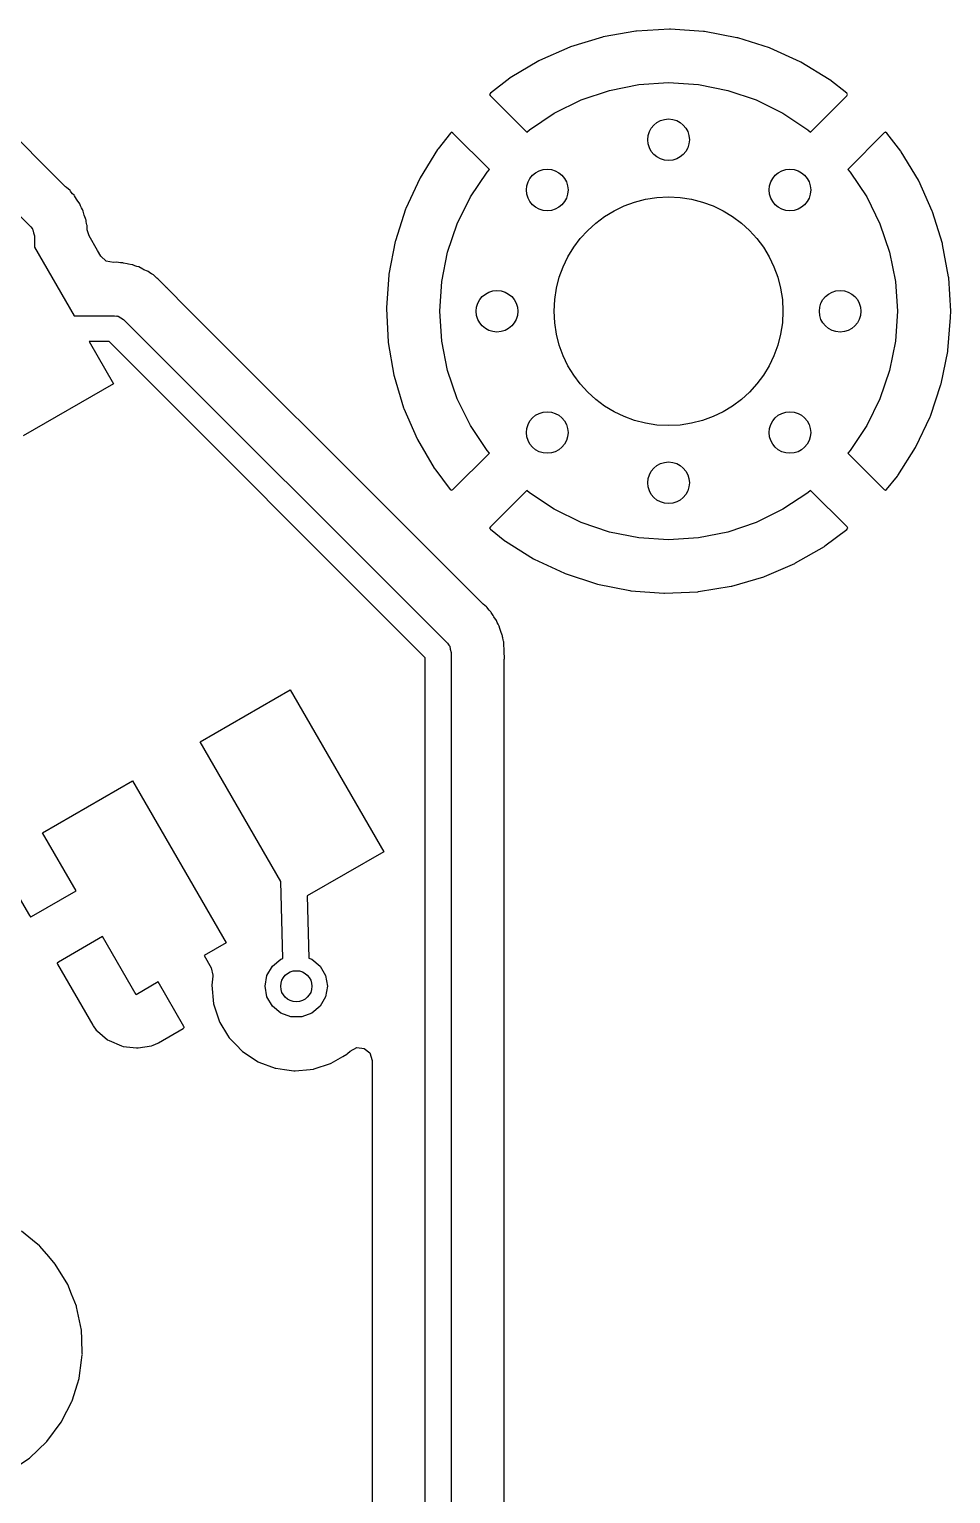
# Model space of a CAD drawing. Extents: x 144 to 253, y -181 to -52.
# Drawn here: x 180.85 to 189.71, y -77.31 to -63.22 of the extents above; entities that cross this region are included whole.
import ezdxf

# ---------------------------------------------------------------- set-up
doc = ezdxf.new("R2010")
doc.units = 0
doc.layers.add('BLACK', color=7, linetype='CONTINUOUS')

msp = doc.modelspace()

# ---------------------------------------------------------------- linework, layer by layer
at = {"layer": 'BLACK', "linetype": 'CONTINUOUS'}
for p, q in [((186.684, -63.239), (186.37, -63.2947)), ((186.692, -63.2382), (186.684, -63.239)), ((187.01, -63.2206), (186.692, -63.2382)), ((187.018, -63.2207), (187.01, -63.2206)), ((187.336, -63.2415), (187.018, -63.2207)), ((187.344, -63.2425), (187.336, -63.2415)), ((187.657, -63.3014), (187.344, -63.2425)), ((186.051, -63.3921), (185.759, -63.521)), ((186.058, -63.3894), (186.051, -63.3921)), ((186.363, -63.2964), (186.058, -63.3894)), ((186.37, -63.2947), (186.363, -63.2964)), ((187.665, -63.3033), (187.657, -63.3014)), ((187.969, -63.3994), (187.665, -63.3033)), ((185.752, -63.5245), (185.478, -63.6876)), ((185.759, -63.521), (185.752, -63.5245)), ((187.976, -63.4021), (187.969, -63.3994)), ((188.266, -63.5342), (187.976, -63.4021)), ((188.273, -63.5377), (188.266, -63.5342)), ((188.545, -63.7036), (188.273, -63.5377)), ((185.472, -63.6918), (185.286, -63.8351)), ((185.478, -63.6876), (185.472, -63.6918)), ((186.158, -63.9008), (186.431, -63.8083)), ((186.431, -63.8083), (186.713, -63.7522)), ((186.713, -63.7522), (187, -63.7333)), ((187, -63.7333), (187.287, -63.7522)), ((187.287, -63.7522), (187.569, -63.8083)), ((187.569, -63.8083), (187.842, -63.9008)), ((188.551, -63.7079), (188.545, -63.7036)), ((188.714, -63.836), (188.551, -63.7079)), ((181.201, -64.7348), (180.313, -63.8468)), ((185.286, -63.8351), (185.278, -63.8468)), ((185.278, -63.8468), (185.285, -63.8586)), ((185.285, -63.8586), (185.636, -64.2099)), ((185.9, -64.0281), (186.158, -63.9008)), ((187.842, -63.9008), (188.1, -64.0281)), ((188.364, -64.2099), (188.715, -63.8596)), ((188.722, -63.8467), (188.714, -63.836)), ((188.715, -63.8596), (188.722, -63.8467)), ((179.793, -64.0466), (180.866, -65.1197)), ((185.661, -64.188), (185.9, -64.0281)), ((188.1, -64.0281), (188.339, -64.188)), ((184.903, -64.2196), (184.783, -64.3704)), ((184.914, -64.2119), (184.903, -64.2196)), ((184.926, -64.219), (184.914, -64.2119)), ((185.277, -64.5691), (184.926, -64.219)), ((185.636, -64.2099), (185.661, -64.188)), ((188.339, -64.188), (188.364, -64.2099)), ((189.074, -64.2181), (188.723, -64.5691)), ((189.086, -64.2115), (189.074, -64.2181)), ((189.098, -64.22), (189.086, -64.2115)), ((189.233, -64.3937), (189.098, -64.22)), ((184.778, -64.3766), (184.611, -64.6481)), ((184.783, -64.3704), (184.778, -64.3766)), ((189.238, -64.4), (189.233, -64.3937)), ((189.402, -64.6732), (189.238, -64.4)), ((184.607, -64.6548), (184.474, -64.9444)), ((184.611, -64.6481), (184.607, -64.6548)), ((185.095, -64.8333), (185.255, -64.5941)), ((185.255, -64.5941), (185.277, -64.5691)), ((188.723, -64.5691), (188.745, -64.5941)), ((188.745, -64.5941), (188.905, -64.8333)), ((181.209, -64.7428), (181.201, -64.7348)), ((181.244, -64.771), (181.209, -64.7428)), ((181.248, -64.7774), (181.244, -64.771)), ((181.255, -64.7874), (181.248, -64.7774)), ((181.268, -64.8024), (181.255, -64.7874)), ((181.283, -64.8167), (181.268, -64.8024)), ((189.406, -64.6799), (189.402, -64.6732)), ((189.536, -64.9709), (189.406, -64.6799)), ((181.287, -64.8236), (181.283, -64.8167)), ((181.305, -64.8548), (181.287, -64.8236)), ((181.287, -64.8236), (181.287, -64.8236)), ((181.312, -64.8647), (181.305, -64.8548)), ((181.338, -64.9005), (181.312, -64.8647)), ((181.345, -64.9193), (181.338, -64.9005)), ((181.354, -64.9371), (181.345, -64.9193)), ((181.364, -64.9545), (181.354, -64.9371)), ((184.474, -64.9444), (184.471, -64.9515)), ((184.967, -65.0914), (185.095, -64.8333)), ((188.905, -64.8333), (189.033, -65.0914)), ((181.369, -64.9709), (181.364, -64.9545)), ((181.376, -64.997), (181.369, -64.9709)), ((181.38, -65.0082), (181.376, -64.997)), ((181.394, -65.0419), (181.38, -65.0082)), ((181.397, -65.0493), (181.394, -65.0419)), ((181.394, -65.0419), (181.394, -65.0419)), ((181.398, -65.0572), (181.397, -65.0493)), ((181.399, -65.0694), (181.398, -65.0572)), ((181.403, -65.0887), (181.399, -65.0694)), ((181.407, -65.1006), (181.403, -65.0887)), ((184.471, -64.9515), (184.373, -65.255)), ((189.539, -64.978), (189.536, -64.9709)), ((189.634, -65.2826), (189.539, -64.978)), ((180.866, -65.1197), (180.88, -65.1375)), ((180.88, -65.1375), (180.883, -65.1406)), ((180.883, -65.1406), (180.884, -65.1433)), ((180.884, -65.1433), (180.888, -65.1484)), ((180.888, -65.1484), (180.894, -65.1785)), ((180.894, -65.1785), (180.903, -65.2081)), ((180.903, -65.2081), (180.903, -65.3173)), ((181.409, -65.1082), (181.407, -65.1006)), ((181.407, -65.1006), (181.407, -65.1006)), ((181.409, -65.1161), (181.409, -65.1082)), ((181.41, -65.1485), (181.409, -65.1161)), ((181.427, -65.2075), (181.41, -65.1485)), ((181.508, -65.348), (181.427, -65.2075)), ((184.875, -65.3639), (184.967, -65.0914)), ((189.033, -65.0914), (189.125, -65.3639)), ((180.903, -65.3173), (181.283, -65.9758)), ((181.54, -65.403), (181.508, -65.348)), ((184.372, -65.2624), (184.311, -65.5755)), ((184.373, -65.255), (184.372, -65.2624)), ((184.819, -65.6462), (184.875, -65.3639)), ((189.125, -65.3639), (189.181, -65.6462)), ((189.635, -65.2899), (189.634, -65.2826)), ((189.693, -65.6037), (189.635, -65.2899)), ((181.591, -65.452), (181.54, -65.403)), ((181.661, -65.4655), (181.591, -65.452)), ((181.691, -65.4626), (181.661, -65.4655)), ((181.709, -65.4655), (181.691, -65.4626)), ((181.711, -65.4658), (181.709, -65.4655)), ((181.731, -65.4673), (181.711, -65.4658)), ((181.751, -65.4673), (181.731, -65.4673)), ((181.759, -65.4693), (181.751, -65.4673)), ((181.794, -65.4783), (181.759, -65.4693)), ((181.759, -65.4693), (181.759, -65.4693)), ((181.805, -65.4807), (181.794, -65.4783)), ((181.841, -65.4864), (181.805, -65.4807)), ((181.849, -65.4877), (181.841, -65.4864)), ((181.841, -65.4864), (181.841, -65.4864)), ((181.856, -65.4908), (181.849, -65.4877)), ((181.868, -65.4957), (181.856, -65.4908)), ((181.856, -65.4908), (181.856, -65.4908)), ((181.886, -65.5021), (181.868, -65.4957)), ((181.906, -65.5071), (181.886, -65.5021)), ((181.945, -65.5284), (181.906, -65.5071)), ((181.955, -65.5337), (181.945, -65.5284)), ((181.989, -65.5481), (181.955, -65.5337)), ((181.996, -65.5512), (181.989, -65.5481)), ((181.989, -65.5481), (181.989, -65.5481)), ((182.009, -65.5613), (181.996, -65.5512)), ((182.012, -65.5636), (182.009, -65.5613)), ((182.028, -65.5745), (182.012, -65.5636)), ((182.039, -65.5804), (182.028, -65.5745)), ((182.046, -65.5842), (182.039, -65.5804)), ((182.039, -65.5804), (182.039, -65.5804)), ((182.075, -65.6112), (182.046, -65.5842)), ((182.078, -65.6145), (182.075, -65.6112)), ((182.087, -65.6222), (182.078, -65.6145)), ((182.091, -65.6247), (182.087, -65.6222)), ((182.11, -65.6444), (182.091, -65.6247)), ((182.113, -65.6472), (182.11, -65.6444)), ((182.163, -65.6938), (182.113, -65.6472)), ((184.31, -65.583), (184.287, -65.9011)), ((184.311, -65.5755), (184.31, -65.583)), ((184.8, -65.9333), (184.819, -65.6462)), ((189.181, -65.6462), (189.2, -65.9333)), ((189.694, -65.6112), (189.693, -65.6037)), ((189.713, -65.9311), (189.694, -65.6112)), ((182.167, -65.7003), (182.163, -65.6938)), ((182.174, -65.7086), (182.167, -65.7003)), ((182.375, -65.9087), (182.174, -65.7086)), ((184.486, -68.0198), (182.375, -65.9087)), ((184.287, -65.9011), (184.287, -65.9087)), ((184.287, -65.9087), (184.303, -66.2272)), ((184.819, -66.2205), (184.8, -65.9333)), ((189.2, -65.9333), (189.181, -66.2205)), ((189.713, -65.9356), (189.713, -65.9311)), ((181.283, -65.9758), (181.671, -65.9758)), ((181.671, -65.9758), (181.693, -65.979)), ((181.693, -65.979), (181.697, -65.9787)), ((181.697, -65.9787), (181.7, -65.9801)), ((181.7, -65.9801), (181.706, -65.981)), ((181.706, -65.981), (181.732, -65.9977)), ((181.732, -65.9977), (181.759, -66.0124)), ((181.759, -66.0124), (184.873, -69.1266)), ((189.686, -66.3118), (189.712, -65.9924)), ((189.712, -65.9879), (189.713, -65.9356)), ((189.712, -65.9924), (189.712, -65.9879)), ((181.619, -66.2258), (181.428, -66.2258)), ((181.428, -66.2258), (181.661, -66.6303)), ((184.66, -69.2668), (181.619, -66.2258)), ((184.303, -66.2272), (184.304, -66.2348)), ((184.304, -66.2348), (184.358, -66.5491)), ((184.875, -66.5027), (184.819, -66.2205)), ((189.181, -66.2205), (189.125, -66.5027)), ((189.621, -66.6318), (189.685, -66.3193)), ((189.685, -66.3193), (189.686, -66.3126)), ((189.686, -66.3126), (189.686, -66.3118)), ((181.661, -66.6303), (180.795, -67.1303)), ((184.358, -66.5491), (184.36, -66.5565)), ((184.36, -66.5565), (184.451, -66.862)), ((184.967, -66.7752), (184.875, -66.5027)), ((189.125, -66.5027), (189.033, -66.7752)), ((189.619, -66.6391), (189.621, -66.6318)), ((185.095, -67.0333), (184.967, -66.7752)), ((189.033, -66.7752), (188.905, -67.0333)), ((189.518, -66.9416), (189.619, -66.6391)), ((184.451, -66.862), (184.454, -66.8691)), ((184.454, -66.8691), (184.581, -67.1615)), ((185.255, -67.2726), (185.095, -67.0333)), ((188.905, -67.0333), (188.745, -67.2726)), ((189.379, -67.2369), (189.516, -66.9487)), ((189.516, -66.9487), (189.518, -66.9416)), ((184.581, -67.1615), (184.585, -67.1683)), ((184.585, -67.1683), (184.746, -67.4432)), ((184.925, -67.6491), (185.277, -67.2976)), ((185.277, -67.2976), (185.255, -67.2726)), ((188.745, -67.2726), (188.723, -67.2976)), ((188.723, -67.2976), (189.073, -67.6474)), ((189.205, -67.5132), (189.375, -67.2435)), ((189.375, -67.2435), (189.379, -67.2369)), ((184.746, -67.4432), (184.751, -67.4495)), ((184.751, -67.4495), (184.901, -67.6473)), ((189.097, -67.6472), (189.201, -67.5194)), ((189.201, -67.5194), (189.205, -67.5132)), ((184.901, -67.6473), (184.913, -67.6557)), ((184.913, -67.6557), (184.925, -67.6491)), ((185.636, -67.6568), (185.286, -68.0067)), ((185.661, -67.6787), (185.636, -67.6568)), ((185.9, -67.8386), (185.661, -67.6787)), ((188.339, -67.6787), (188.1, -67.8386)), ((188.364, -67.6568), (188.339, -67.6787)), ((188.716, -68.0086), (188.364, -67.6568)), ((189.073, -67.6474), (189.086, -67.6546)), ((189.086, -67.6546), (189.097, -67.6472)), ((186.158, -67.9659), (185.9, -67.8386)), ((188.1, -67.8386), (187.842, -67.9659)), ((185.208, -68.7417), (184.486, -68.0198)), ((185.286, -68.0067), (185.279, -68.0198)), ((185.279, -68.0198), (185.286, -68.0302)), ((185.286, -68.0302), (185.425, -68.1424)), ((186.431, -68.0584), (186.158, -67.9659)), ((187.842, -67.9659), (187.569, -68.0584)), ((188.504, -68.1907), (188.714, -68.0322)), ((188.714, -68.0322), (188.723, -68.0208)), ((188.723, -68.0208), (188.716, -68.0086)), ((185.425, -68.1424), (185.432, -68.1467)), ((185.432, -68.1467), (185.702, -68.3155)), ((186.713, -68.1145), (186.431, -68.0584)), ((187, -68.1333), (186.713, -68.1145)), ((187.287, -68.1145), (187, -68.1333)), ((187.569, -68.0584), (187.287, -68.1145)), ((185.702, -68.3155), (185.709, -68.3191)), ((185.709, -68.3191), (185.998, -68.4542)), ((188.222, -68.3551), (188.498, -68.1949)), ((188.498, -68.1949), (188.504, -68.1907)), ((185.998, -68.4542), (186.005, -68.457)), ((186.005, -68.457), (186.308, -68.5563)), ((187.922, -68.4844), (188.215, -68.3585)), ((188.215, -68.3585), (188.222, -68.3551)), ((186.308, -68.5563), (186.315, -68.5582)), ((186.315, -68.5582), (186.628, -68.6204)), ((187.287, -68.6308), (187.602, -68.5784)), ((187.602, -68.5784), (187.609, -68.5767)), ((187.609, -68.5767), (187.915, -68.487)), ((187.915, -68.487), (187.922, -68.4844)), ((185.216, -68.7497), (185.208, -68.7417)), ((185.25, -68.7779), (185.216, -68.7497)), ((186.628, -68.6204), (186.636, -68.6215)), ((186.636, -68.6215), (186.954, -68.6457)), ((186.954, -68.6457), (186.961, -68.6458)), ((186.961, -68.6458), (187.28, -68.6316)), ((187.28, -68.6316), (187.287, -68.6308)), ((185.255, -68.7843), (185.25, -68.7779)), ((185.262, -68.7943), (185.255, -68.7843)), ((185.275, -68.8093), (185.262, -68.7943)), ((185.29, -68.8236), (185.275, -68.8093)), ((185.294, -68.8305), (185.29, -68.8236)), ((185.312, -68.8617), (185.294, -68.8305)), ((185.294, -68.8305), (185.294, -68.8305)), ((185.319, -68.8716), (185.312, -68.8617)), ((185.345, -68.9074), (185.319, -68.8716)), ((185.352, -68.9262), (185.345, -68.9074)), ((185.361, -68.944), (185.352, -68.9262)), ((185.364, -68.9491), (185.361, -68.944)), ((185.371, -68.9614), (185.364, -68.9491)), ((185.378, -68.985), (185.371, -68.9614)), ((185.383, -69.0039), (185.378, -68.985)), ((185.387, -69.0151), (185.383, -69.0039)), ((185.401, -69.0488), (185.387, -69.0151)), ((184.873, -69.1266), (184.887, -69.1444)), ((184.887, -69.1444), (184.89, -69.1475)), ((184.89, -69.1475), (184.891, -69.1502)), ((184.891, -69.1502), (184.895, -69.1554)), ((184.895, -69.1554), (184.901, -69.1855)), ((185.403, -69.0562), (185.401, -69.0488)), ((185.401, -69.0488), (185.401, -69.0488)), ((185.404, -69.0641), (185.403, -69.0562)), ((185.406, -69.0763), (185.404, -69.0641)), ((185.41, -69.0957), (185.406, -69.0763)), ((185.413, -69.1075), (185.41, -69.0957)), ((185.416, -69.1151), (185.413, -69.1075)), ((185.413, -69.1075), (185.413, -69.1075)), ((185.417, -69.1447), (185.416, -69.1151)), ((185.417, -69.1593), (185.417, -69.1447)), ((185.418, -69.1712), (185.417, -69.1593)), ((185.418, -69.1751), (185.418, -69.1712)), ((184.66, -78.0871), (184.66, -69.2668)), ((184.901, -69.1855), (184.91, -69.215)), ((184.91, -69.215), (184.91, -78.1389)), ((185.418, -69.203), (185.418, -69.1751)), ((185.419, -69.207), (185.418, -69.203)), ((185.418, -69.2938), (185.419, -69.2826)), ((185.418, -78.1031), (185.418, -69.2938)), ((185.421, -69.2751), (185.419, -69.207)), ((185.419, -69.2826), (185.421, -69.2751)), ((182.495, -70.0747), (183.361, -69.5747)), ((183.361, -69.5747), (184.261, -71.1336)), ((183.272, -71.4203), (182.495, -70.0747)), ((180.98, -70.9497), (181.846, -70.4497)), ((181.846, -70.4497), (182.746, -72.0086)), ((181.303, -71.5092), (180.98, -70.9497)), ((184.261, -71.1336), (183.525, -71.5584)), ((180.612, -71.3286), (180.854, -71.7475)), ((183.289, -72.1607), (183.272, -71.4203)), ((180.874, -71.7564), (181.303, -71.5092)), ((183.525, -71.5584), (183.539, -72.1561)), ((180.854, -71.7475), (180.865, -71.7585)), ((180.865, -71.7585), (180.867, -71.7588)), ((180.867, -71.7588), (180.874, -71.7564)), ((181.557, -71.9491), (181.132, -72.1941)), ((181.88, -72.5086), (181.557, -71.9491)), ((182.746, -72.0086), (182.533, -72.1316)), ((182.533, -72.1316), (182.602, -72.2515)), ((181.132, -72.1941), (181.121, -72.2056)), ((181.121, -72.2056), (181.121, -72.2074)), ((181.121, -72.2074), (181.123, -72.2149)), ((181.123, -72.2149), (181.462, -72.8013)), ((182.602, -72.2515), (182.618, -72.3204)), ((183.138, -72.3247), (183.191, -72.2345)), ((183.191, -72.2345), (183.27, -72.1675)), ((183.27, -72.1675), (183.289, -72.1607)), ((183.539, -72.1561), (183.57, -72.1675)), ((183.57, -72.1675), (183.65, -72.2345)), ((183.65, -72.2345), (183.702, -72.3247)), ((182.093, -72.3856), (181.88, -72.5086)), ((182.34, -72.8138), (182.093, -72.3856)), ((182.618, -72.3302), (182.607, -72.4159)), ((182.618, -72.3204), (182.618, -72.3302)), ((183.12, -72.4273), (183.138, -72.3247)), ((183.702, -72.3247), (183.72, -72.4273)), ((182.607, -72.4159), (182.624, -72.5965)), ((183.138, -72.5299), (183.12, -72.4273)), ((183.191, -72.6201), (183.138, -72.5299)), ((183.702, -72.5299), (183.65, -72.6201)), ((183.72, -72.4273), (183.702, -72.5299)), ((182.624, -72.5965), (182.682, -72.7686)), ((183.27, -72.6871), (183.191, -72.6201)), ((183.368, -72.7227), (183.27, -72.6871)), ((183.57, -72.6871), (183.472, -72.7227)), ((183.65, -72.6201), (183.57, -72.6871)), ((181.462, -72.8013), (181.466, -72.807)), ((181.466, -72.807), (181.496, -72.8483)), ((182.095, -72.9709), (182.331, -72.8346)), ((182.331, -72.8346), (182.342, -72.8231)), ((182.342, -72.8213), (182.34, -72.8138)), ((182.342, -72.8231), (182.342, -72.8213)), ((182.682, -72.7686), (182.685, -72.7746)), ((182.685, -72.7746), (182.685, -72.7746)), ((182.685, -72.7746), (182.76, -72.898)), ((183.472, -72.7227), (183.368, -72.7227)), ((181.496, -72.8483), (181.507, -72.8597)), ((181.507, -72.8597), (181.606, -72.9414)), ((181.606, -72.9414), (181.621, -72.9506)), ((181.621, -72.9506), (181.738, -73.0008)), ((182.042, -72.9946), (182.089, -72.974)), ((182.089, -72.974), (182.095, -72.9709)), ((182.76, -72.898), (182.776, -72.9237)), ((182.776, -72.9237), (182.781, -72.9288)), ((182.781, -72.9288), (182.781, -72.9288)), ((182.781, -72.9288), (182.838, -72.9887)), ((181.738, -73.0008), (181.756, -73.0054)), ((181.756, -73.0054), (181.882, -73.0206)), ((181.882, -73.0206), (181.9, -73.0202)), ((181.9, -73.0202), (182.027, -72.9991)), ((182.027, -72.9991), (182.042, -72.9946)), ((182.838, -72.9887), (182.902, -73.0542)), ((182.902, -73.0542), (183.053, -73.1535)), ((183.756, -73.1683), (183.866, -73.1032)), ((183.866, -73.1032), (183.906, -73.079)), ((183.906, -73.079), (183.912, -73.0754)), ((183.906, -73.079), (183.906, -73.079)), ((183.912, -73.0754), (183.939, -73.0503)), ((183.939, -73.0503), (184.002, -73.0178)), ((184.002, -73.0178), (184.072, -73.0246)), ((184.072, -73.0246), (184.128, -73.0685)), ((184.128, -73.0685), (184.151, -73.1415)), ((183.053, -73.1535), (183.06, -73.156)), ((183.06, -73.156), (183.06, -73.156)), ((183.06, -73.156), (183.217, -73.2143)), ((183.217, -73.2143), (183.217, -73.2143)), ((183.217, -73.2143), (183.223, -73.2168)), ((183.223, -73.2168), (183.307, -73.2279)), ((183.307, -73.2279), (183.396, -73.2398)), ((183.396, -73.2398), (183.396, -73.2398)), ((183.396, -73.2398), (183.403, -73.2407)), ((183.403, -73.2407), (183.41, -73.2401)), ((183.41, -73.2401), (183.553, -73.2271)), ((183.41, -73.2401), (183.41, -73.2401)), ((183.553, -73.2271), (183.584, -73.2243)), ((183.584, -73.2243), (183.591, -73.2221)), ((183.591, -73.2221), (183.75, -73.1704)), ((183.591, -73.2221), (183.591, -73.2221)), ((183.75, -73.1704), (183.756, -73.1683)), ((183.75, -73.1704), (183.75, -73.1704)), ((184.151, -73.1415), (184.151, -77.8243)), ((180.882, -74.8686), (180.777, -74.7822)), ((180.951, -74.925), (180.882, -74.8686)), ((180.955, -74.9291), (180.951, -74.925)), ((181.039, -75.0268), (180.955, -74.9291)), ((180.955, -74.9291), (180.955, -74.9291)), ((181.102, -75.0993), (181.039, -75.0268)), ((181.222, -75.2965), (181.102, -75.0993)), ((181.259, -75.3899), (181.222, -75.2965)), ((181.305, -75.5057), (181.259, -75.3899)), ((181.307, -75.5111), (181.305, -75.5057)), ((181.354, -75.7369), (181.307, -75.5111)), ((181.357, -75.8236), (181.354, -75.7369)), ((181.362, -75.9587), (181.357, -75.8236)), ((181.332, -76.1961), (181.355, -76.0245)), ((181.355, -76.0245), (181.362, -75.9727)), ((181.363, -75.9674), (181.362, -75.9587)), ((181.362, -75.9727), (181.363, -75.9674)), ((181.362, -75.9727), (181.362, -75.9727)), ((181.316, -76.2506), (181.331, -76.2012)), ((181.331, -76.2012), (181.332, -76.1961)), ((181.331, -76.2012), (181.331, -76.2012)), ((181.264, -76.4164), (181.316, -76.2506)), ((181.214, -76.5143), (181.262, -76.4212)), ((181.262, -76.4212), (181.264, -76.4164)), ((181.262, -76.4212), (181.262, -76.4212)), ((181.022, -76.8072), (181.16, -76.6221)), ((181.16, -76.6221), (181.214, -76.5143)), ((180.855, -76.9664), (181.022, -76.8072)), ((180.771, -77.0232), (180.855, -76.9664))]:
    msp.add_line(p, q, dxfattribs=at)
at = {"layer": 'BLACK'}
for centre, radius in [((187, -64.2833), 0.2), ((185.833, -64.7666), 0.2), ((188.167, -64.7666), 0.2), ((187, -65.9333), 1.1), ((185.35, -65.9333), 0.2), ((188.65, -65.9333), 0.2), ((185.833, -67.1001), 0.2), ((188.167, -67.1001), 0.2), ((187, -67.5833), 0.2), ((183.42, -72.4273), 0.15)]:
    msp.add_circle(centre, radius, dxfattribs=at)

doc.saveas('drawing.dxf')
